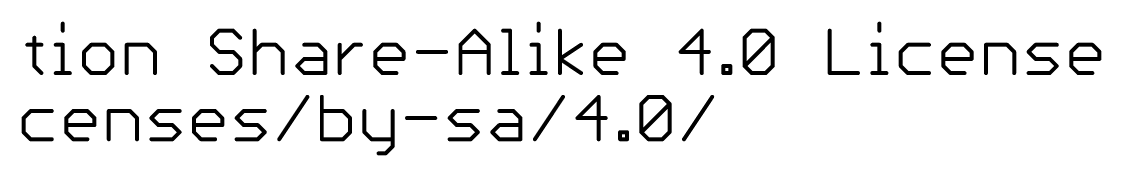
# Model space of a CAD drawing. Extents: x -33 to 74, y -18 to 36.
# Drawn here: x 32.32 to 73.81, y -15.78 to -10.65 of the extents above; entities that cross this region are included whole.
import ezdxf

# ---------------------------------------------------------------- set-up
doc = ezdxf.new("R2010")
doc.units = 0
doc.layers.add('51', color=53, linetype='CONTINUOUS')

msp = doc.modelspace()

# ---------------------------------------------------------------- linework, layer by layer
at = {"layer": '51', "const_width": 0.1524}
for points in [[(33.9015, -10.7256), (33.9015, -10.9968)], [(52.183, -10.7256), (52.183, -10.9968)], [(65.2803, -10.7256), (65.2803, -10.9968)], [(32.81, -11.268), (32.81, -12.3526)], [(39.9044, -10.9968), (39.6332, -11.268)], [(39.6332, -11.268), (39.6332, -11.5391)], [(40.4467, -10.9968), (39.9044, -10.9968)], [(40.7179, -11.268), (40.4467, -10.9968)], [(41.2704, -10.9968), (41.2704, -12.6238)], [(49.1833, -11.5391), (49.7256, -10.9968)], [(49.7256, -10.9968), (50.2679, -11.5391)], [(50.8204, -10.9968), (51.0916, -10.9968)], [(51.0916, -10.9968), (51.0916, -12.6238)], [(53.0033, -12.6238), (53.0033, -10.9968)], [(58.4554, -10.9968), (57.6419, -11.8103)], [(58.4554, -12.6238), (58.4554, -10.9968)], [(60.0977, -11.268), (60.3688, -10.9968)], [(60.0977, -12.3526), (60.0977, -11.268)], [(60.0977, -12.3526), (61.1823, -11.268)], [(60.3688, -10.9968), (60.9111, -10.9968)], [(60.9111, -10.9968), (61.1823, -11.268)], [(61.1823, -11.268), (61.1823, -12.3526)], [(63.372, -10.9968), (63.372, -12.6238)], [(32.5389, -11.5391), (33.0812, -11.5391)], [(33.6303, -11.5391), (33.9015, -11.5391)], [(33.9015, -11.5391), (33.9015, -12.6238)], [(34.9929, -11.5391), (34.7217, -11.8103)], [(35.5352, -11.5391), (34.9929, -11.5391)], [(35.8064, -11.8103), (35.5352, -11.5391)], [(36.3589, -12.6238), (36.3589, -11.5391)], [(36.3589, -11.5391), (37.1724, -11.5391)], [(37.1724, -11.5391), (37.4435, -11.8103)], [(39.6332, -11.5391), (39.9044, -11.8103)], [(41.2704, -11.8103), (41.5415, -11.5391)], [(41.5415, -11.5391), (42.0838, -11.5391)], [(42.0838, -11.5391), (42.355, -11.8103)], [(43.1787, -11.5391), (43.721, -11.5391)], [(43.721, -11.5391), (43.9922, -11.8103)], [(44.5447, -12.6238), (44.5447, -11.5391)], [(44.5447, -12.0815), (45.087, -11.5391)], [(45.087, -11.5391), (45.3582, -11.5391)], [(45.909, -11.8103), (46.1801, -11.5391)], [(46.1801, -11.5391), (46.7225, -11.5391)], [(46.7225, -11.5391), (46.9936, -11.8103)], [(49.1833, -12.6238), (49.1833, -11.5391)], [(50.2679, -11.5391), (50.2679, -12.6238)], [(51.9119, -11.5391), (52.183, -11.5391)], [(52.183, -11.5391), (52.183, -12.6238)], [(53.0033, -12.0815), (53.8168, -11.5391)], [(54.3676, -11.8103), (54.6388, -11.5391)], [(54.6388, -11.5391), (55.1811, -11.5391)], [(55.1811, -11.5391), (55.4523, -11.8103)], [(65.0091, -11.5391), (65.2803, -11.5391)], [(65.2803, -11.5391), (65.2803, -12.6238)], [(66.3717, -11.5391), (66.1006, -11.8103)], [(67.1852, -11.5391), (66.3717, -11.5391)], [(67.7377, -11.8103), (68.0089, -11.5391)], [(68.0089, -11.5391), (68.5512, -11.5391)], [(68.5512, -11.5391), (68.8224, -11.8103)], [(69.3749, -12.6238), (69.3749, -11.5391)], [(69.3749, -11.5391), (70.1884, -11.5391)], [(70.1884, -11.5391), (70.4595, -11.8103)], [(71.012, -11.8103), (71.2832, -11.5391)], [(71.2832, -11.5391), (72.0967, -11.5391)], [(72.6492, -11.8103), (72.9203, -11.5391)], [(72.9203, -11.5391), (73.4627, -11.5391)], [(73.4627, -11.5391), (73.7338, -11.8103)], [(34.7217, -11.8103), (34.7217, -12.3526)], [(35.8064, -12.3526), (35.8064, -11.8103)], [(37.4435, -11.8103), (37.4435, -12.6238)], [(39.9044, -11.8103), (40.4467, -11.8103)], [(40.4467, -11.8103), (40.7179, -12.0815)], [(40.7179, -12.0815), (40.7179, -12.3526)], [(42.355, -11.8103), (42.355, -12.6238)], [(42.9075, -12.3526), (43.1787, -12.0815)], [(43.1787, -12.0815), (43.9922, -12.0815)], [(43.9922, -11.8103), (43.9922, -12.6238)], [(45.909, -12.3526), (45.909, -11.8103)], [(46.9936, -12.0815), (45.909, -12.0815)], [(46.9936, -11.8103), (46.9936, -12.0815)], [(47.5461, -11.8103), (48.6308, -11.8103)], [(49.1833, -11.8103), (50.2679, -11.8103)], [(53.8168, -12.6238), (53.0033, -12.0815)], [(54.3676, -12.3526), (54.3676, -11.8103)], [(55.4523, -12.0815), (54.3676, -12.0815)], [(55.4523, -11.8103), (55.4523, -12.0815)], [(57.6419, -11.8103), (58.7266, -11.8103)], [(66.1006, -11.8103), (66.1006, -12.3526)], [(67.7377, -12.3526), (67.7377, -11.8103)], [(68.8224, -12.0815), (67.7377, -12.0815)], [(68.8224, -11.8103), (68.8224, -12.0815)], [(70.4595, -11.8103), (70.4595, -12.6238)], [(71.2832, -12.0815), (71.012, -11.8103)], [(71.8255, -12.0815), (71.2832, -12.0815)], [(72.0967, -12.3526), (71.8255, -12.0815)], [(72.6492, -12.3526), (72.6492, -11.8103)], [(73.7338, -12.0815), (72.6492, -12.0815)], [(73.7338, -11.8103), (73.7338, -12.0815)], [(32.81, -12.3526), (33.0812, -12.6238)], [(34.7217, -12.3526), (34.9929, -12.6238)], [(35.5352, -12.6238), (35.8064, -12.3526)], [(39.9044, -12.6238), (39.6332, -12.3526)], [(40.7179, -12.3526), (40.4467, -12.6238)], [(43.1787, -12.6238), (42.9075, -12.3526)], [(46.1801, -12.6238), (45.909, -12.3526)], [(54.6388, -12.6238), (54.3676, -12.3526)], [(59.2791, -12.6238), (59.2791, -12.3526)], [(59.2791, -12.3526), (59.5502, -12.3526)], [(59.5502, -12.3526), (59.5502, -12.6238)], [(60.3688, -12.6238), (60.0977, -12.3526)], [(61.1823, -12.3526), (60.9111, -12.6238)], [(66.1006, -12.3526), (66.3717, -12.6238)], [(68.0089, -12.6238), (67.7377, -12.3526)], [(71.8255, -12.6238), (72.0967, -12.3526)], [(72.9203, -12.6238), (72.6492, -12.3526)], [(33.6303, -12.6238), (34.1726, -12.6238)], [(34.9929, -12.6238), (35.5352, -12.6238)], [(40.4467, -12.6238), (39.9044, -12.6238)], [(43.9922, -12.6238), (43.1787, -12.6238)], [(46.7225, -12.6238), (46.1801, -12.6238)], [(50.8204, -12.6238), (51.3628, -12.6238)], [(51.9119, -12.6238), (52.4542, -12.6238)], [(55.1811, -12.6238), (54.6388, -12.6238)], [(59.5502, -12.6238), (59.2791, -12.6238)], [(60.9111, -12.6238), (60.3688, -12.6238)], [(63.372, -12.6238), (64.4566, -12.6238)], [(65.0091, -12.6238), (65.5514, -12.6238)], [(66.3717, -12.6238), (67.1852, -12.6238)], [(68.5512, -12.6238), (68.0089, -12.6238)], [(71.012, -12.6238), (71.8255, -12.6238)], [(73.4627, -12.6238), (72.9203, -12.6238)], [(42.2173, -15.1638), (43.302, -13.5368)], [(43.8545, -13.5368), (43.8545, -15.1638)], [(52.0403, -15.1638), (53.1249, -13.5368)], [(54.4909, -13.5368), (53.6774, -14.3503)], [(54.4909, -15.1638), (54.4909, -13.5368)], [(56.1332, -13.808), (56.4043, -13.5368)], [(56.4043, -13.5368), (56.9467, -13.5368)], [(56.9467, -13.5368), (57.2178, -13.808)], [(57.7703, -15.1638), (58.855, -13.5368)], [(32.6656, -14.0791), (32.3944, -14.3503)], [(33.4791, -14.0791), (32.6656, -14.0791)], [(34.0316, -14.3503), (34.3027, -14.0791)], [(34.3027, -14.0791), (34.8451, -14.0791)], [(34.8451, -14.0791), (35.1162, -14.3503)], [(35.6687, -15.1638), (35.6687, -14.0791)], [(35.6687, -14.0791), (36.4822, -14.0791)], [(36.4822, -14.0791), (36.7534, -14.3503)], [(37.3059, -14.3503), (37.577, -14.0791)], [(37.577, -14.0791), (38.3905, -14.0791)], [(38.943, -14.3503), (39.2142, -14.0791)], [(39.2142, -14.0791), (39.7565, -14.0791)], [(39.7565, -14.0791), (40.0277, -14.3503)], [(40.5802, -14.3503), (40.8513, -14.0791)], [(40.8513, -14.0791), (41.6648, -14.0791)], [(44.668, -14.0791), (43.8545, -14.0791)], [(44.9392, -14.3503), (44.668, -14.0791)], [(45.4916, -14.0791), (45.4916, -14.8926)], [(46.5763, -14.0791), (46.5763, -15.435)], [(48.766, -14.3503), (49.0371, -14.0791)], [(49.0371, -14.0791), (49.8506, -14.0791)], [(50.6743, -14.0791), (51.2166, -14.0791)], [(51.2166, -14.0791), (51.4878, -14.3503)], [(56.1332, -14.8926), (56.1332, -13.808)], [(56.1332, -14.8926), (57.2178, -13.808)], [(57.2178, -13.808), (57.2178, -14.8926)], [(32.3944, -14.3503), (32.3944, -14.8926)], [(34.0316, -14.8926), (34.0316, -14.3503)], [(35.1162, -14.3503), (35.1162, -14.6215)], [(36.7534, -14.3503), (36.7534, -15.1638)], [(37.577, -14.6215), (37.3059, -14.3503)], [(38.943, -14.8926), (38.943, -14.3503)], [(40.0277, -14.3503), (40.0277, -14.6215)], [(40.8513, -14.6215), (40.5802, -14.3503)], [(44.9392, -14.8926), (44.9392, -14.3503)], [(47.1288, -14.3503), (48.2135, -14.3503)], [(49.0371, -14.6215), (48.766, -14.3503)], [(51.4878, -14.3503), (51.4878, -15.1638)], [(53.6774, -14.3503), (54.7621, -14.3503)], [(32.3944, -14.8926), (32.6656, -15.1638)], [(35.1162, -14.6215), (34.0316, -14.6215)], [(34.3027, -15.1638), (34.0316, -14.8926)], [(38.1194, -14.6215), (37.577, -14.6215)], [(38.3905, -14.8926), (38.1194, -14.6215)], [(38.1194, -15.1638), (38.3905, -14.8926)], [(40.0277, -14.6215), (38.943, -14.6215)], [(39.2142, -15.1638), (38.943, -14.8926)], [(41.3937, -14.6215), (40.8513, -14.6215)], [(41.6648, -14.8926), (41.3937, -14.6215)], [(41.3937, -15.1638), (41.6648, -14.8926)], [(44.668, -15.1638), (44.9392, -14.8926)], [(45.4916, -14.8926), (45.7628, -15.1638)], [(49.5795, -14.6215), (49.0371, -14.6215)], [(49.8506, -14.8926), (49.5795, -14.6215)], [(49.5795, -15.1638), (49.8506, -14.8926)], [(50.4031, -14.8926), (50.6743, -14.6215)], [(50.6743, -15.1638), (50.4031, -14.8926)], [(50.6743, -14.6215), (51.4878, -14.6215)], [(55.3146, -15.1638), (55.3146, -14.8926)], [(55.3146, -14.8926), (55.5858, -14.8926)], [(55.5858, -14.8926), (55.5858, -15.1638)], [(56.4043, -15.1638), (56.1332, -14.8926)], [(57.2178, -14.8926), (56.9467, -15.1638)], [(32.6656, -15.1638), (33.4791, -15.1638)], [(34.8451, -15.1638), (34.3027, -15.1638)], [(37.3059, -15.1638), (38.1194, -15.1638)], [(39.7565, -15.1638), (39.2142, -15.1638)], [(40.5802, -15.1638), (41.3937, -15.1638)], [(43.8545, -15.1638), (44.668, -15.1638)], [(45.7628, -15.1638), (46.5763, -15.1638)], [(48.766, -15.1638), (49.5795, -15.1638)], [(51.4878, -15.1638), (50.6743, -15.1638)], [(55.5858, -15.1638), (55.3146, -15.1638)], [(56.9467, -15.1638), (56.4043, -15.1638)], [(46.3051, -15.7061), (46.034, -15.7061)], [(46.5763, -15.435), (46.3051, -15.7061)]]:
    msp.add_lwpolyline(points, dxfattribs=at)
at = {"layer": '51', "const_width": 0.0762}
for points in [[(33.9396, -10.7256, 1), (33.8634, -10.7256)], [(52.2211, -10.7256, 1), (52.1449, -10.7256)], [(65.3184, -10.7256, 1), (65.2422, -10.7256)], [(32.8481, -11.268, 1), (32.7719, -11.268)], [(33.8634, -10.9968, 1), (33.9396, -10.9968)], [(39.6713, -11.268, 1), (39.5951, -11.268)], [(39.9044, -10.9587, 1), (39.9044, -11.0349)], [(39.9313, -11.0238, 1), (39.8774, -10.9699)], [(40.4736, -10.9699, 1), (40.4198, -11.0238)], [(40.4467, -11.0349, 1), (40.4467, -10.9587)], [(41.3085, -10.9968, 1), (41.2323, -10.9968)], [(49.7525, -10.9699, 1), (49.6987, -11.0238)], [(49.7525, -11.0238, 1), (49.6987, -10.9699)], [(50.8204, -10.9587, 1), (50.8204, -11.0349)], [(51.1297, -10.9968, 1), (51.0535, -10.9968)], [(51.0916, -11.0349, 1), (51.0916, -10.9587)], [(52.1449, -10.9968, 1), (52.2211, -10.9968)], [(53.0414, -10.9968, 1), (52.9652, -10.9968)], [(58.4935, -10.9968, 1), (58.4173, -10.9968)], [(58.4824, -11.0238, 1), (58.4285, -10.9699)], [(60.1358, -11.268, 1), (60.0596, -11.268)], [(60.3688, -10.9587, 1), (60.3688, -11.0349)], [(60.3958, -11.0238, 1), (60.3419, -10.9699)], [(60.9381, -10.9699, 1), (60.8842, -11.0238)], [(60.9111, -11.0349, 1), (60.9111, -10.9587)], [(61.2204, -11.268, 1), (61.1442, -11.268)], [(61.2093, -11.2949, 1), (61.1554, -11.241)], [(63.4101, -10.9968, 1), (63.3339, -10.9968)], [(65.2422, -10.9968, 1), (65.3184, -10.9968)], [(32.5389, -11.501, 1), (32.5389, -11.5772)], [(33.0812, -11.5772, 1), (33.0812, -11.501)], [(33.6303, -11.501, 1), (33.6303, -11.5772)], [(33.9396, -11.5391, 1), (33.8634, -11.5391)], [(33.9015, -11.5772, 1), (33.9015, -11.501)], [(34.9929, -11.501, 1), (34.9929, -11.5772)], [(35.0198, -11.5661, 1), (34.9659, -11.5122)], [(35.5622, -11.5122, 1), (35.5083, -11.5661)], [(35.5352, -11.5772, 1), (35.5352, -11.501)], [(36.397, -11.5391, 1), (36.3208, -11.5391)], [(36.3589, -11.501, 1), (36.3589, -11.5772)], [(37.1993, -11.5122, 1), (37.1454, -11.5661)], [(37.1724, -11.5772, 1), (37.1724, -11.501)], [(39.6063, -11.241, 1), (39.6601, -11.2949)], [(39.6601, -11.5122, 1), (39.6063, -11.5661)], [(39.5951, -11.5391, 1), (39.6713, -11.5391)], [(40.6909, -11.2949, 1), (40.7448, -11.241)], [(41.5415, -11.501, 1), (41.5415, -11.5772)], [(41.5685, -11.5661, 1), (41.5146, -11.5122)], [(42.1108, -11.5122, 1), (42.0569, -11.5661)], [(42.0838, -11.5772, 1), (42.0838, -11.501)], [(43.1787, -11.501, 1), (43.1787, -11.5772)], [(43.7479, -11.5122, 1), (43.6941, -11.5661)], [(43.721, -11.5772, 1), (43.721, -11.501)], [(44.5828, -11.5391, 1), (44.5066, -11.5391)], [(45.087, -11.501, 1), (45.087, -11.5772)], [(45.1139, -11.5661, 1), (45.0601, -11.5122)], [(45.3582, -11.5772, 1), (45.3582, -11.501)], [(46.1801, -11.501, 1), (46.1801, -11.5772)], [(46.2071, -11.5661, 1), (46.1532, -11.5122)], [(46.7494, -11.5122, 1), (46.6955, -11.5661)], [(46.7225, -11.5772, 1), (46.7225, -11.501)], [(49.1563, -11.5122, 1), (49.2102, -11.5661)], [(49.2214, -11.5391, 1), (49.1452, -11.5391)], [(50.306, -11.5391, 1), (50.2298, -11.5391)], [(50.241, -11.5661, 1), (50.2949, -11.5122)], [(51.9119, -11.501, 1), (51.9119, -11.5772)], [(52.2211, -11.5391, 1), (52.1449, -11.5391)], [(52.183, -11.5772, 1), (52.183, -11.501)], [(53.8379, -11.5708, 1), (53.7957, -11.5074)], [(54.6388, -11.501, 1), (54.6388, -11.5772)], [(54.6657, -11.5661, 1), (54.6118, -11.5122)], [(55.208, -11.5122, 1), (55.1542, -11.5661)], [(55.1811, -11.5772, 1), (55.1811, -11.501)], [(60.0707, -11.241, 1), (60.1246, -11.2949)], [(61.1554, -11.2949, 1), (61.2092, -11.241)], [(65.0091, -11.501, 1), (65.0091, -11.5772)], [(65.3184, -11.5391, 1), (65.2422, -11.5391)], [(65.2803, -11.5772, 1), (65.2803, -11.501)], [(66.3717, -11.501, 1), (66.3717, -11.5772)], [(66.3987, -11.5661, 1), (66.3448, -11.5122)], [(67.1852, -11.5772, 1), (67.1852, -11.501)], [(68.0089, -11.501, 1), (68.0089, -11.5772)], [(68.0358, -11.5661, 1), (67.9819, -11.5122)], [(68.5781, -11.5122, 1), (68.5243, -11.5661)], [(68.5512, -11.5772, 1), (68.5512, -11.501)], [(69.413, -11.5391, 1), (69.3368, -11.5391)], [(69.3749, -11.501, 1), (69.3749, -11.5772)], [(70.2153, -11.5122, 1), (70.1614, -11.5661)], [(70.1884, -11.5772, 1), (70.1884, -11.501)], [(71.2832, -11.501, 1), (71.2832, -11.5772)], [(71.3101, -11.5661, 1), (71.2562, -11.5122)], [(72.0967, -11.5772, 1), (72.0967, -11.501)], [(72.9203, -11.501, 1), (72.9203, -11.5772)], [(72.9473, -11.5661, 1), (72.8934, -11.5122)], [(73.4896, -11.5122, 1), (73.4357, -11.5661)], [(73.4627, -11.5772, 1), (73.4627, -11.501)], [(34.7598, -11.8103, 1), (34.6836, -11.8103)], [(34.6948, -11.7834, 1), (34.7487, -11.8372)], [(35.8445, -11.8103, 1), (35.7683, -11.8103)], [(35.7794, -11.8372, 1), (35.8333, -11.7834)], [(37.4816, -11.8103, 1), (37.4054, -11.8103)], [(37.4166, -11.8372, 1), (37.4705, -11.7834)], [(39.9044, -11.7722, 1), (39.9044, -11.8484)], [(39.8774, -11.8372, 1), (39.9313, -11.7834)], [(40.4736, -11.7834, 1), (40.4197, -11.8372)], [(40.4467, -11.8484, 1), (40.4467, -11.7722)], [(40.756, -12.0815, 1), (40.6798, -12.0815)], [(40.6909, -12.1084, 1), (40.7448, -12.0545)], [(41.2434, -11.7834, 1), (41.2973, -11.8372)], [(42.3931, -11.8103, 1), (42.3169, -11.8103)], [(42.3281, -11.8372, 1), (42.382, -11.7834)], [(43.1787, -12.0434, 1), (43.1787, -12.1196)], [(43.2056, -12.1084, 1), (43.1517, -12.0545)], [(44.0303, -11.8103, 1), (43.9541, -11.8103)], [(43.9652, -11.8372, 1), (44.0191, -11.7834)], [(43.9922, -12.1196, 1), (43.9922, -12.0434)], [(44.5177, -12.0545, 1), (44.5716, -12.1084)], [(45.9471, -11.8103, 1), (45.8709, -11.8103)], [(45.882, -11.7834, 1), (45.9359, -11.8372)], [(45.909, -12.0434, 1), (45.909, -12.1196)], [(47.0317, -11.8103, 1), (46.9555, -11.8103)], [(46.9667, -11.8372, 1), (47.0206, -11.7834)], [(46.9936, -12.1196, 1), (46.9936, -12.0434)], [(47.5461, -11.7722, 1), (47.5461, -11.8484)], [(48.6308, -11.8484, 1), (48.6308, -11.7722)], [(49.1833, -11.7722, 1), (49.1833, -11.8484)], [(50.2679, -11.8484, 1), (50.2679, -11.7722)], [(53.0244, -12.0498, 1), (52.9822, -12.1132)], [(52.9822, -12.0498, 1), (53.0244, -12.1132)], [(54.4057, -11.8103, 1), (54.3295, -11.8103)], [(54.3676, -12.0434, 1), (54.3676, -12.1196)], [(54.3407, -11.7834, 1), (54.3945, -11.8372)], [(55.4904, -11.8103, 1), (55.4142, -11.8103)], [(55.4253, -11.8372, 1), (55.4792, -11.7834)], [(55.4523, -12.1196, 1), (55.4523, -12.0434)], [(57.6419, -11.7722, 1), (57.6419, -11.8484)], [(57.615, -11.7834, 1), (57.6689, -11.8372)], [(58.7266, -11.8484, 1), (58.7266, -11.7722)], [(66.1387, -11.8103, 1), (66.0625, -11.8103)], [(66.0736, -11.7834, 1), (66.1275, -11.8372)], [(67.7758, -11.8103, 1), (67.6996, -11.8103)], [(67.7377, -12.0434, 1), (67.7377, -12.1196)], [(67.7108, -11.7834, 1), (67.7647, -11.8372)], [(68.8605, -11.8103, 1), (68.7843, -11.8103)], [(68.7954, -11.8372, 1), (68.8493, -11.7834)], [(68.8224, -12.1196, 1), (68.8224, -12.0434)], [(70.4976, -11.8103, 1), (70.4214, -11.8103)], [(70.4326, -11.8372, 1), (70.4865, -11.7834)], [(71.039, -11.7834, 1), (70.9851, -11.8372)], [(70.9851, -11.7834, 1), (71.039, -11.8372)], [(71.2832, -12.0434, 1), (71.2832, -12.1196)], [(71.2562, -12.1084, 1), (71.3101, -12.0545)], [(71.8525, -12.0545, 1), (71.7986, -12.1084)], [(71.8255, -12.1196, 1), (71.8255, -12.0434)], [(72.6873, -11.8103, 1), (72.6111, -11.8103)], [(72.6222, -11.7834, 1), (72.6761, -11.8372)], [(72.6492, -12.0434, 1), (72.6492, -12.1196)], [(73.7719, -11.8103, 1), (73.6957, -11.8103)], [(73.7069, -11.8372, 1), (73.7608, -11.7834)], [(73.7338, -12.1196, 1), (73.7338, -12.0434)], [(32.837, -12.3257, 1), (32.7831, -12.3796)], [(32.7719, -12.3526, 1), (32.8481, -12.3526)], [(34.7487, -12.3257, 1), (34.6948, -12.3796)], [(34.6836, -12.3526, 1), (34.7598, -12.3526)], [(35.7683, -12.3526, 1), (35.8445, -12.3526)], [(35.8333, -12.3796, 1), (35.7794, -12.3257)], [(39.6601, -12.3257, 1), (39.6063, -12.3796)], [(40.6798, -12.3526, 1), (40.756, -12.3526)], [(40.7448, -12.3796, 1), (40.6909, -12.3257)], [(42.9345, -12.3257, 1), (42.8806, -12.3796)], [(42.8806, -12.3257, 1), (42.9345, -12.3796)], [(45.9359, -12.3257, 1), (45.882, -12.3796)], [(45.8709, -12.3526, 1), (45.9471, -12.3526)], [(46.9555, -12.0815, 1), (47.0317, -12.0815)], [(54.3945, -12.3257, 1), (54.3407, -12.3796)], [(54.3295, -12.3526, 1), (54.4057, -12.3526)], [(55.4142, -12.0815, 1), (55.4904, -12.0815)], [(59.3172, -12.3526, 1), (59.241, -12.3526)], [(59.2791, -12.3145, 1), (59.2791, -12.3907)], [(59.5883, -12.3526, 1), (59.5121, -12.3526)], [(59.5502, -12.3907, 1), (59.5502, -12.3145)], [(60.1246, -12.3257, 1), (60.0707, -12.3796)], [(60.0707, -12.3257, 1), (60.1246, -12.3796)], [(60.0596, -12.3526, 1), (60.1358, -12.3526)], [(61.1442, -12.3526, 1), (61.2204, -12.3526)], [(61.2092, -12.3796, 1), (61.1554, -12.3257)], [(66.1275, -12.3257, 1), (66.0736, -12.3796)], [(66.0625, -12.3526, 1), (66.1387, -12.3526)], [(67.7647, -12.3257, 1), (67.7108, -12.3796)], [(67.6996, -12.3526, 1), (67.7758, -12.3526)], [(68.7843, -12.0815, 1), (68.8605, -12.0815)], [(72.1236, -12.3796, 1), (72.0697, -12.3257)], [(72.0697, -12.3796, 1), (72.1236, -12.3257)], [(72.6761, -12.3257, 1), (72.6222, -12.3796)], [(72.6111, -12.3526, 1), (72.6873, -12.3526)], [(73.6957, -12.0815, 1), (73.7719, -12.0815)], [(33.0542, -12.6507, 1), (33.1081, -12.5969)], [(33.6303, -12.5857, 1), (33.6303, -12.6619)], [(33.8634, -12.6238, 1), (33.9396, -12.6238)], [(34.1726, -12.6619, 1), (34.1726, -12.5857)], [(34.9929, -12.5857, 1), (34.9929, -12.6619)], [(34.9659, -12.6507, 1), (35.0198, -12.5969)], [(35.5083, -12.5969, 1), (35.5622, -12.6507)], [(35.5352, -12.6619, 1), (35.5352, -12.5857)], [(36.3208, -12.6238, 1), (36.397, -12.6238)], [(37.4054, -12.6238, 1), (37.4816, -12.6238)], [(39.9044, -12.5857, 1), (39.9044, -12.6619)], [(39.8774, -12.6507, 1), (39.9313, -12.5969)], [(40.4198, -12.5969, 1), (40.4736, -12.6507)], [(40.4467, -12.6619, 1), (40.4467, -12.5857)], [(41.2323, -12.6238, 1), (41.3085, -12.6238)], [(42.3169, -12.6238, 1), (42.3931, -12.6238)], [(43.1787, -12.5857, 1), (43.1787, -12.6619)], [(43.1517, -12.6507, 1), (43.2056, -12.5969)], [(43.9541, -12.6238, 1), (44.0303, -12.6238)], [(43.9922, -12.6619, 1), (43.9922, -12.5857)], [(44.5066, -12.6238, 1), (44.5828, -12.6238)], [(46.1801, -12.5857, 1), (46.1801, -12.6619)], [(46.1532, -12.6507, 1), (46.2071, -12.5969)], [(46.7225, -12.6619, 1), (46.7225, -12.5857)], [(49.1452, -12.6238, 1), (49.2214, -12.6238)], [(50.2298, -12.6238, 1), (50.306, -12.6238)], [(50.8204, -12.5857, 1), (50.8204, -12.6619)], [(51.0535, -12.6238, 1), (51.1297, -12.6238)], [(51.3628, -12.6619, 1), (51.3628, -12.5857)], [(51.9119, -12.5857, 1), (51.9119, -12.6619)], [(52.1449, -12.6238, 1), (52.2211, -12.6238)], [(52.4542, -12.6619, 1), (52.4542, -12.5857)], [(52.9652, -12.6238, 1), (53.0414, -12.6238)], [(53.7957, -12.6555, 1), (53.8379, -12.5921)], [(54.6388, -12.5857, 1), (54.6388, -12.6619)], [(54.6118, -12.6507, 1), (54.6657, -12.5969)], [(55.1811, -12.6619, 1), (55.1811, -12.5857)], [(58.4173, -12.6238, 1), (58.4935, -12.6238)], [(59.2791, -12.5857, 1), (59.2791, -12.6619)], [(59.241, -12.6238, 1), (59.3172, -12.6238)], [(59.5121, -12.6238, 1), (59.5883, -12.6238)], [(59.5502, -12.6619, 1), (59.5502, -12.5857)], [(60.3688, -12.5857, 1), (60.3688, -12.6619)], [(60.3419, -12.6507, 1), (60.3958, -12.5969)], [(60.8842, -12.5969, 1), (60.9381, -12.6507)], [(60.9111, -12.6619, 1), (60.9111, -12.5857)], [(63.372, -12.5857, 1), (63.372, -12.6619)], [(63.3339, -12.6238, 1), (63.4101, -12.6238)], [(64.4566, -12.6619, 1), (64.4566, -12.5857)], [(65.0091, -12.5857, 1), (65.0091, -12.6619)], [(65.2422, -12.6238, 1), (65.3184, -12.6238)], [(65.5514, -12.6619, 1), (65.5514, -12.5857)], [(66.3717, -12.5857, 1), (66.3717, -12.6619)], [(66.3448, -12.6507, 1), (66.3987, -12.5969)], [(67.1852, -12.6619, 1), (67.1852, -12.5857)], [(68.0089, -12.5857, 1), (68.0089, -12.6619)], [(67.9819, -12.6507, 1), (68.0358, -12.5969)], [(68.5512, -12.6619, 1), (68.5512, -12.5857)], [(69.3368, -12.6238, 1), (69.413, -12.6238)], [(70.4214, -12.6238, 1), (70.4976, -12.6238)], [(71.012, -12.5857, 1), (71.012, -12.6619)], [(71.7986, -12.5969, 1), (71.8525, -12.6507)], [(71.8255, -12.6619, 1), (71.8255, -12.5857)], [(72.9203, -12.5857, 1), (72.9203, -12.6619)], [(72.8934, -12.6507, 1), (72.9473, -12.5969)], [(73.4627, -12.6619, 1), (73.4627, -12.5857)], [(43.3337, -13.5579, 1), (43.2703, -13.5157)], [(43.8926, -13.5368, 1), (43.8164, -13.5368)], [(53.1566, -13.5579, 1), (53.0932, -13.5157)], [(54.529, -13.5368, 1), (54.4528, -13.5368)], [(54.5179, -13.5638, 1), (54.464, -13.5099)], [(56.4043, -13.4987, 1), (56.4043, -13.5749)], [(56.4313, -13.5638, 1), (56.3774, -13.5099)], [(56.9736, -13.5099, 1), (56.9197, -13.5638)], [(56.9467, -13.5749, 1), (56.9467, -13.4987)], [(58.8867, -13.5579, 1), (58.8233, -13.5157)], [(32.6656, -14.041, 1), (32.6656, -14.1172)], [(32.6925, -14.1061, 1), (32.6386, -14.0522)], [(33.4791, -14.1172, 1), (33.4791, -14.041)], [(34.3027, -14.041, 1), (34.3027, -14.1172)], [(34.3297, -14.1061, 1), (34.2758, -14.0522)], [(34.872, -14.0522, 1), (34.8181, -14.1061)], [(34.8451, -14.1172, 1), (34.8451, -14.041)], [(35.7068, -14.0791, 1), (35.6306, -14.0791)], [(35.6687, -14.041, 1), (35.6687, -14.1172)], [(36.5091, -14.0522, 1), (36.4553, -14.1061)], [(36.4822, -14.1172, 1), (36.4822, -14.041)], [(37.577, -14.041, 1), (37.577, -14.1172)], [(37.604, -14.1061, 1), (37.5501, -14.0522)], [(38.3905, -14.1172, 1), (38.3905, -14.041)], [(39.2142, -14.041, 1), (39.2142, -14.1172)], [(39.2411, -14.1061, 1), (39.1872, -14.0522)], [(39.7835, -14.0522, 1), (39.7296, -14.1061)], [(39.7565, -14.1172, 1), (39.7565, -14.041)], [(40.8513, -14.041, 1), (40.8513, -14.1172)], [(40.8783, -14.1061, 1), (40.8244, -14.0522)], [(41.6648, -14.1172, 1), (41.6648, -14.041)], [(43.8545, -14.041, 1), (43.8545, -14.1172)], [(44.6949, -14.0522, 1), (44.641, -14.1061)], [(44.668, -14.1172, 1), (44.668, -14.041)], [(45.5297, -14.0791, 1), (45.4535, -14.0791)], [(46.6144, -14.0791, 1), (46.5382, -14.0791)], [(49.0371, -14.041, 1), (49.0371, -14.1172)], [(49.0641, -14.1061, 1), (49.0102, -14.0522)], [(49.8506, -14.1172, 1), (49.8506, -14.041)], [(50.6743, -14.041, 1), (50.6743, -14.1172)], [(51.2436, -14.0522, 1), (51.1897, -14.1061)], [(51.2166, -14.1172, 1), (51.2166, -14.041)], [(56.1062, -13.781, 1), (56.1601, -13.8349)], [(56.1713, -13.808, 1), (56.0951, -13.808)], [(57.2559, -13.808, 1), (57.1797, -13.808)], [(57.2448, -13.8349, 1), (57.1909, -13.781)], [(57.1909, -13.8349, 1), (57.2448, -13.781)], [(32.4325, -14.3503, 1), (32.3563, -14.3503)], [(32.3675, -14.3234, 1), (32.4213, -14.3772)], [(34.0697, -14.3503, 1), (33.9935, -14.3503)], [(34.0046, -14.3234, 1), (34.0585, -14.3772)], [(35.1543, -14.3503, 1), (35.0781, -14.3503)], [(35.0893, -14.3772, 1), (35.1432, -14.3234)], [(36.7915, -14.3503, 1), (36.7153, -14.3503)], [(36.7264, -14.3772, 1), (36.7803, -14.3234)], [(37.3328, -14.3234, 1), (37.2789, -14.3772)], [(37.2789, -14.3234, 1), (37.3328, -14.3772)], [(38.9811, -14.3503, 1), (38.9049, -14.3503)], [(38.9161, -14.3234, 1), (38.97, -14.3772)], [(40.0658, -14.3503, 1), (39.9896, -14.3503)], [(40.0007, -14.3772, 1), (40.0546, -14.3234)], [(40.6071, -14.3234, 1), (40.5532, -14.3772)], [(40.5532, -14.3234, 1), (40.6071, -14.3772)], [(44.9773, -14.3503, 1), (44.9011, -14.3503)], [(44.9122, -14.3772, 1), (44.9661, -14.3234)], [(47.1288, -14.3122, 1), (47.1288, -14.3884)], [(48.2135, -14.3884, 1), (48.2135, -14.3122)], [(48.7929, -14.3234, 1), (48.739, -14.3772)], [(48.739, -14.3234, 1), (48.7929, -14.3772)], [(51.5259, -14.3503, 1), (51.4497, -14.3503)], [(51.4608, -14.3772, 1), (51.5147, -14.3234)], [(53.6774, -14.3122, 1), (53.6774, -14.3884)], [(53.6505, -14.3234, 1), (53.7044, -14.3772)], [(54.7621, -14.3884, 1), (54.7621, -14.3122)], [(32.4213, -14.8657, 1), (32.3675, -14.9196)], [(32.3563, -14.8926, 1), (32.4325, -14.8926)], [(34.0585, -14.8657, 1), (34.0046, -14.9196)], [(34.0316, -14.5834, 1), (34.0316, -14.6596)], [(33.9935, -14.8926, 1), (34.0697, -14.8926)], [(35.0781, -14.6215, 1), (35.1543, -14.6215)], [(35.1162, -14.6596, 1), (35.1162, -14.5834)], [(37.577, -14.5834, 1), (37.577, -14.6596)], [(37.5501, -14.6484, 1), (37.604, -14.5945)], [(38.1463, -14.5945, 1), (38.0924, -14.6484)], [(38.1194, -14.6596, 1), (38.1194, -14.5834)], [(38.4175, -14.9196, 1), (38.3636, -14.8657)], [(38.3636, -14.9196, 1), (38.4175, -14.8657)], [(38.943, -14.5834, 1), (38.943, -14.6596)], [(38.97, -14.8657, 1), (38.9161, -14.9196)], [(38.9049, -14.8926, 1), (38.9811, -14.8926)], [(39.9896, -14.6215, 1), (40.0658, -14.6215)], [(40.0277, -14.6596, 1), (40.0277, -14.5834)], [(40.8513, -14.5834, 1), (40.8513, -14.6596)], [(40.8244, -14.6484, 1), (40.8783, -14.5945)], [(41.4206, -14.5945, 1), (41.3667, -14.6484)], [(41.3937, -14.6596, 1), (41.3937, -14.5834)], [(41.6918, -14.9196, 1), (41.6379, -14.8657)], [(41.6379, -14.9196, 1), (41.6918, -14.8657)], [(44.9011, -14.8926, 1), (44.9773, -14.8926)], [(44.9661, -14.9196, 1), (44.9122, -14.8657)], [(45.5186, -14.8657, 1), (45.4647, -14.9196)], [(45.4535, -14.8926, 1), (45.5297, -14.8926)], [(49.0371, -14.5834, 1), (49.0371, -14.6596)], [(49.0102, -14.6484, 1), (49.0641, -14.5945)], [(49.6064, -14.5945, 1), (49.5525, -14.6484)], [(49.5795, -14.6596, 1), (49.5795, -14.5834)], [(49.8776, -14.9196, 1), (49.8237, -14.8657)], [(49.8237, -14.9196, 1), (49.8776, -14.8657)], [(50.4301, -14.8657, 1), (50.3762, -14.9196)], [(50.3762, -14.8657, 1), (50.4301, -14.9196)], [(50.6743, -14.5834, 1), (50.6743, -14.6596)], [(50.7012, -14.6484, 1), (50.6473, -14.5945)], [(51.4878, -14.6596, 1), (51.4878, -14.5834)], [(55.3527, -14.8926, 1), (55.2765, -14.8926)], [(55.3146, -14.8545, 1), (55.3146, -14.9307)], [(55.6239, -14.8926, 1), (55.5477, -14.8926)], [(55.5858, -14.9307, 1), (55.5858, -14.8545)], [(56.1601, -14.8657, 1), (56.1062, -14.9196)], [(56.1062, -14.8657, 1), (56.1601, -14.9196)], [(56.0951, -14.8926, 1), (56.1713, -14.8926)], [(57.1797, -14.8926, 1), (57.2559, -14.8926)], [(57.2448, -14.9196, 1), (57.1909, -14.8657)], [(32.6656, -15.1257, 1), (32.6656, -15.2019)], [(32.6386, -15.1907, 1), (32.6925, -15.1369)], [(33.4791, -15.2019, 1), (33.4791, -15.1257)], [(34.3027, -15.1257, 1), (34.3027, -15.2019)], [(34.2758, -15.1907, 1), (34.3297, -15.1369)], [(34.8451, -15.2019, 1), (34.8451, -15.1257)], [(35.6306, -15.1638, 1), (35.7068, -15.1638)], [(36.7153, -15.1638, 1), (36.7915, -15.1638)], [(37.3059, -15.1257, 1), (37.3059, -15.2019)], [(38.0924, -15.1369, 1), (38.1463, -15.1907)], [(38.1194, -15.2019, 1), (38.1194, -15.1257)], [(39.2142, -15.1257, 1), (39.2142, -15.2019)], [(39.1872, -15.1907, 1), (39.2411, -15.1369)], [(39.7565, -15.2019, 1), (39.7565, -15.1257)], [(40.5802, -15.1257, 1), (40.5802, -15.2019)], [(41.3667, -15.1369, 1), (41.4206, -15.1907)], [(41.3937, -15.2019, 1), (41.3937, -15.1257)], [(42.1856, -15.1427, 1), (42.249, -15.1849)], [(43.8545, -15.1257, 1), (43.8545, -15.2019)], [(43.8164, -15.1638, 1), (43.8926, -15.1638)], [(44.641, -15.1369, 1), (44.6949, -15.1907)], [(44.668, -15.2019, 1), (44.668, -15.1257)], [(45.7628, -15.1257, 1), (45.7628, -15.2019)], [(45.7359, -15.1907, 1), (45.7898, -15.1369)], [(46.5763, -15.2019, 1), (46.5763, -15.1257)], [(48.766, -15.1257, 1), (48.766, -15.2019)], [(49.5525, -15.1369, 1), (49.6064, -15.1907)], [(49.5795, -15.2019, 1), (49.5795, -15.1257)], [(50.6743, -15.1257, 1), (50.6743, -15.2019)], [(50.6473, -15.1907, 1), (50.7012, -15.1369)], [(51.4497, -15.1638, 1), (51.5259, -15.1638)], [(51.4878, -15.2019, 1), (51.4878, -15.1257)], [(52.0086, -15.1427, 1), (52.072, -15.1849)], [(54.4528, -15.1638, 1), (54.529, -15.1638)], [(55.3146, -15.1257, 1), (55.3146, -15.2019)], [(55.2765, -15.1638, 1), (55.3527, -15.1638)], [(55.5477, -15.1638, 1), (55.6239, -15.1638)], [(55.5858, -15.2019, 1), (55.5858, -15.1257)], [(56.4043, -15.1257, 1), (56.4043, -15.2019)], [(56.3774, -15.1907, 1), (56.4313, -15.1369)], [(56.9197, -15.1369, 1), (56.9736, -15.1907)], [(56.9467, -15.2019, 1), (56.9467, -15.1257)], [(57.7386, -15.1427, 1), (57.802, -15.1849)], [(46.034, -15.668, 1), (46.034, -15.7442)], [(46.2782, -15.6792, 1), (46.3321, -15.7331)], [(46.3051, -15.7442, 1), (46.3051, -15.668)], [(46.5382, -15.435, 1), (46.6144, -15.435)], [(46.6033, -15.4619, 1), (46.5494, -15.408)]]:
    msp.add_lwpolyline(points, format="xyb", dxfattribs=at)

doc.saveas('drawing.dxf')
